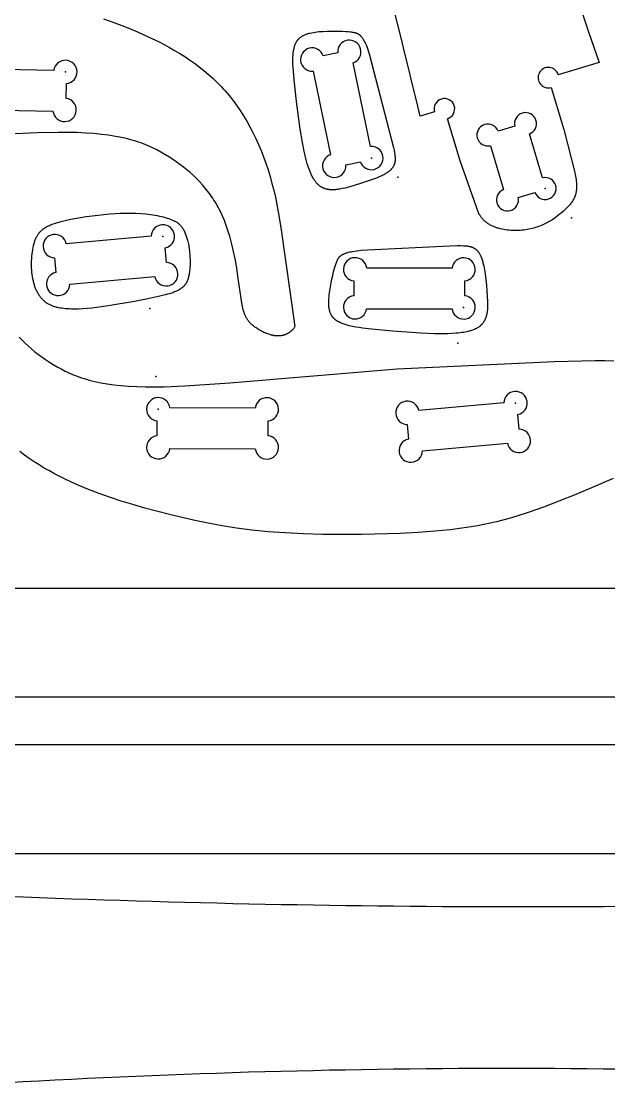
# Model space of a CAD drawing. Extents: x 1.1 to 47.1, y 0.9 to 47.1.
# Drawn here: x 25.9 to 36.73, y 1.17 to 20.75 of the extents above; entities that cross this region are included whole.
import ezdxf

# ---------------------------------------------------------------- set-up
doc = ezdxf.new("R2010")
doc.units = 0
doc.layers.add('DEFAULT', color=7, linetype='CONTINUOUS')
doc.layers.add('LAYER_05', color=7, linetype='CONTINUOUS')

msp = doc.modelspace()

# ---------------------------------------------------------------- linework, layer by layer
at = {"layer": 'DEFAULT'}
for points in [[(31.079, 38.185, 0.020088), (36.549, 19.989), (35.797, 19.763, 2.416438), (35.67, 19.527), (35.903, 18.755), (36.101, 17.962), (36.109, 17.927), (36.115, 17.894), (36.12, 17.862), (36.125, 17.832), (36.128, 17.802), (36.131, 17.774), (36.133, 17.747), (36.134, 17.721), (36.134, 17.697), (36.133, 17.673), (36.133, 17.661), (36.132, 17.65), (36.131, 17.639), (36.13, 17.628), (36.128, 17.618), (36.127, 17.607), (36.125, 17.597), (36.123, 17.587), (36.121, 17.577), (36.119, 17.567), (36.116, 17.558), (36.114, 17.549), (36.111, 17.539), (36.108, 17.53), (36.105, 17.522), (36.101, 17.513), (36.098, 17.504), (36.094, 17.496), (36.09, 17.488), (36.086, 17.479), (36.082, 17.471), (36.078, 17.463), (36.074, 17.455), (36.069, 17.448), (36.064, 17.44), (36.059, 17.432), (36.049, 17.417), (36.038, 17.403), (36.027, 17.388), (36.015, 17.374), (36.003, 17.359), (35.99, 17.345), (35.977, 17.331), (35.948, 17.302), (35.918, 17.273), (35.887, 17.243), (35.853, 17.213), (35.817, 17.184), (35.78, 17.154), (35.74, 17.125), (35.72, 17.111), (35.699, 17.097), (35.677, 17.083), (35.655, 17.07), (35.633, 17.056), (35.61, 17.043), (35.586, 17.031), (35.562, 17.018), (35.537, 17.007), (35.512, 16.995), (35.486, 16.984), (35.459, 16.974), (35.432, 16.964), (35.405, 16.954), (35.376, 16.945), (35.347, 16.937), (35.318, 16.929), (35.288, 16.922), (35.257, 16.916), (35.226, 16.91), (35.194, 16.905), (35.162, 16.901), (35.129, 16.897), (35.096, 16.894), (35.062, 16.892), (35.029, 16.891), (34.995, 16.891), (34.961, 16.892), (34.927, 16.893), (34.893, 16.896), (34.859, 16.9), (34.825, 16.904), (34.792, 16.909), (34.759, 16.916), (34.727, 16.924), (34.711, 16.928), (34.695, 16.932), (34.679, 16.937), (34.664, 16.942), (34.648, 16.947), (34.633, 16.953), (34.618, 16.959), (34.603, 16.965), (34.589, 16.971), (34.575, 16.978), (34.56, 16.985), (34.546, 16.993), (34.533, 17), (34.519, 17.008), (34.506, 17.017), (34.493, 17.025), (34.481, 17.034), (34.469, 17.043), (34.457, 17.053), (34.445, 17.063), (34.434, 17.073), (34.423, 17.084), (34.412, 17.094), (34.402, 17.106), (34.392, 17.117), (34.382, 17.129), (34.373, 17.141), (34.365, 17.154), (34.356, 17.167), (34.352, 17.174), (34.348, 17.18), (34.344, 17.187), (34.341, 17.194), (34.337, 17.201), (34.334, 17.208), (34.33, 17.215), (34.327, 17.222), (34.324, 17.23), (34.321, 17.237), (33.988, 18.177), (33.755, 18.951, 2.411993), (33.518, 19.078), (33.253, 18.998, 0.029534), (27.759, 37.187)], [(25.349, 4.636, 0.020088), (44.349, 4.611)], [(44.344, 1.169, 0.029534), (25.344, 1.169)]]:
    msp.add_lwpolyline(points, format="xyb", dxfattribs=at)
for points in [[(27.417, 20.791), (27.629, 20.716), (27.838, 20.636), (28.043, 20.552), (28.244, 20.462), (28.442, 20.367), (28.539, 20.317), (28.635, 20.265), (28.73, 20.212), (28.823, 20.156), (28.915, 20.098), (29.006, 20.038), (29.094, 19.976), (29.181, 19.911), (29.267, 19.843), (29.35, 19.773), (29.431, 19.701), (29.51, 19.625), (29.587, 19.546), (29.625, 19.505), (29.662, 19.464), (29.698, 19.422), (29.734, 19.379), (29.804, 19.291), (29.871, 19.199), (29.936, 19.105), (29.999, 19.007), (30.059, 18.907), (30.116, 18.804), (30.171, 18.698), (30.224, 18.59), (30.274, 18.479), (30.322, 18.365), (30.367, 18.249), (30.41, 18.13), (30.45, 18.009), (30.487, 17.886), (30.522, 17.761), (30.555, 17.634), (30.585, 17.504), (30.639, 17.234), (30.689, 16.947), (30.947, 15.123), (30.938, 15.11), (30.929, 15.098), (30.92, 15.086), (30.911, 15.075), (30.901, 15.064), (30.891, 15.054), (30.886, 15.049), (30.881, 15.044), (30.876, 15.039), (30.871, 15.035), (30.866, 15.03), (30.861, 15.026), (30.856, 15.022), (30.851, 15.018), (30.846, 15.014), (30.84, 15.01), (30.835, 15.007), (30.83, 15.003), (30.824, 15), (30.819, 14.997), (30.814, 14.994), (30.808, 14.991), (30.803, 14.988), (30.797, 14.985), (30.792, 14.982), (30.786, 14.98), (30.781, 14.977), (30.775, 14.975), (30.77, 14.973), (30.764, 14.971), (30.758, 14.969), (30.753, 14.967), (30.747, 14.965), (30.741, 14.963), (30.73, 14.96), (30.718, 14.957), (30.707, 14.955), (30.695, 14.953), (30.684, 14.952), (30.672, 14.95), (30.66, 14.949), (30.649, 14.949), (30.637, 14.949), (30.625, 14.949), (30.613, 14.949), (30.602, 14.95), (30.59, 14.951), (30.578, 14.953), (30.566, 14.954), (30.555, 14.956), (30.543, 14.958), (30.531, 14.961), (30.52, 14.963), (30.508, 14.966), (30.496, 14.969), (30.485, 14.973), (30.462, 14.98), (30.44, 14.988), (30.417, 14.996), (30.396, 15.006), (30.374, 15.015), (30.353, 15.025), (30.333, 15.036), (30.313, 15.047), (30.294, 15.057), (30.276, 15.069), (30.258, 15.08), (30.241, 15.091), (30.225, 15.102), (30.209, 15.113), (30.194, 15.124), (30.18, 15.135), (30.167, 15.147), (30.154, 15.158), (30.141, 15.169), (30.13, 15.181), (30.119, 15.192), (30.108, 15.204), (30.098, 15.216), (30.089, 15.227), (30.08, 15.239), (30.071, 15.252), (30.063, 15.264), (30.056, 15.276), (30.049, 15.289), (30.042, 15.302), (30.035, 15.315), (30.029, 15.328), (30.024, 15.342), (30.018, 15.355), (30.013, 15.369), (30.008, 15.384), (30.004, 15.398), (29.999, 15.413), (29.995, 15.428), (29.987, 15.46), (29.98, 15.492), (29.967, 15.562), (29.954, 15.638), (29.903, 16.009), (29.867, 16.241), (29.844, 16.369), (29.816, 16.504), (29.784, 16.643), (29.765, 16.715), (29.745, 16.786), (29.723, 16.858), (29.7, 16.931), (29.674, 17.003), (29.646, 17.074), (29.617, 17.146), (29.585, 17.216), (29.55, 17.286), (29.532, 17.32), (29.513, 17.354), (29.494, 17.387), (29.474, 17.421), (29.453, 17.454), (29.432, 17.486), (29.41, 17.518), (29.388, 17.55), (29.341, 17.613), (29.292, 17.674), (29.241, 17.734), (29.187, 17.792), (29.132, 17.849), (29.074, 17.904), (29.015, 17.958), (28.954, 18.011), (28.891, 18.062), (28.826, 18.111), (28.759, 18.159), (28.691, 18.206), (28.622, 18.252), (28.55, 18.295), (28.477, 18.338), (28.401, 18.378), (28.362, 18.398), (28.323, 18.417), (28.282, 18.436), (28.24, 18.454), (28.197, 18.471), (28.153, 18.488), (28.108, 18.505), (28.062, 18.521), (28.014, 18.536), (27.965, 18.551), (27.914, 18.565), (27.862, 18.579), (27.809, 18.592), (27.753, 18.604), (27.637, 18.627), (27.513, 18.647), (27.382, 18.663), (27.241, 18.677), (27.092, 18.688), (26.933, 18.695), (26.764, 18.699), (26.585, 18.699), (26.205, 18.692), (25.377, 18.653)], [(25.864, 14.929), (25.918, 14.872), (25.975, 14.816), (26.034, 14.762), (26.094, 14.709), (26.156, 14.658), (26.22, 14.608), (26.286, 14.559), (26.353, 14.512), (26.422, 14.467), (26.493, 14.423), (26.565, 14.381), (26.639, 14.34), (26.715, 14.301), (26.755, 14.282), (26.795, 14.263), (26.836, 14.245), (26.878, 14.228), (26.921, 14.211), (26.966, 14.195), (27.011, 14.179), (27.058, 14.164), (27.106, 14.15), (27.155, 14.136), (27.206, 14.122), (27.258, 14.11), (27.312, 14.098), (27.368, 14.087), (27.484, 14.066), (27.608, 14.049), (27.74, 14.035), (27.881, 14.024), (28.03, 14.016), (28.19, 14.012), (28.359, 14.011), (28.537, 14.014), (28.918, 14.028), (29.744, 14.083), (32.828, 14.342), (35.724, 14.476), (36.479, 14.496), (36.654, 14.495), (36.821, 14.491)], [(36.81, 12.324), (36.454, 12.166), (36.121, 12.025), (35.811, 11.902), (35.524, 11.794), (35.26, 11.701), (35.014, 11.621), (34.895, 11.586), (34.778, 11.554), (34.661, 11.524), (34.545, 11.497), (34.429, 11.472), (34.311, 11.45), (34.19, 11.429), (34.067, 11.41), (33.807, 11.378), (33.525, 11.351), (33.216, 11.328), (32.884, 11.31), (32.178, 11.289), (31.456, 11.291), (31.105, 11.301), (30.768, 11.318), (30.451, 11.342), (30.153, 11.373), (29.871, 11.409), (29.603, 11.451), (29.348, 11.497), (29.103, 11.547), (28.634, 11.657), (28.182, 11.776), (27.962, 11.84), (27.745, 11.907), (27.531, 11.978), (27.321, 12.054), (27.114, 12.134), (26.911, 12.22), (26.712, 12.311), (26.614, 12.359), (26.517, 12.409), (26.421, 12.461), (26.327, 12.515), (26.234, 12.571), (26.142, 12.63), (26.052, 12.69), (25.964, 12.754), (25.878, 12.819)], [(36.843, 10.296), (24.459, 10.296)], [(24.459, 8.296), (36.843, 8.296)], [(37.014, 7.412), (24.629, 7.412)], [(24.629, 5.412), (37.013, 5.412)]]:
    msp.add_lwpolyline(points, dxfattribs=at)
for points in [[(31.891, 20.559), (31.929, 20.556), (31.966, 20.553), (31.984, 20.551), (32.003, 20.548), (32.021, 20.545), (32.04, 20.541), (32.054, 20.538), (32.061, 20.536), (32.067, 20.534), (32.074, 20.532), (32.081, 20.53), (32.088, 20.528), (32.091, 20.526), (32.095, 20.525), (32.099, 20.523), (32.103, 20.521), (32.108, 20.519), (32.112, 20.516), (32.116, 20.514), (32.12, 20.511), (32.125, 20.508), (32.129, 20.505), (32.132, 20.502), (32.136, 20.499), (32.14, 20.496), (32.144, 20.493), (32.147, 20.489), (32.151, 20.486), (32.157, 20.479), (32.162, 20.474), (32.166, 20.469), (32.174, 20.459), (32.182, 20.449), (32.19, 20.438), (32.197, 20.427), (32.204, 20.416), (32.211, 20.405), (32.217, 20.394), (32.224, 20.383), (32.23, 20.371), (32.241, 20.348), (32.252, 20.324), (32.262, 20.3), (32.276, 20.263), (32.29, 20.225), (32.302, 20.187), (32.314, 20.149), (32.346, 20.033), (32.728, 18.564), (32.761, 18.424), (32.773, 18.37), (32.782, 18.316), (32.786, 18.293), (32.789, 18.27), (32.791, 18.25), (32.792, 18.24), (32.792, 18.23), (32.793, 18.22), (32.793, 18.21), (32.793, 18.2), (32.792, 18.19), (32.792, 18.183), (32.791, 18.176), (32.79, 18.169), (32.789, 18.162), (32.788, 18.155), (32.787, 18.148), (32.785, 18.141), (32.784, 18.135), (32.782, 18.128), (32.78, 18.121), (32.778, 18.114), (32.775, 18.108), (32.773, 18.101), (32.77, 18.095), (32.767, 18.089), (32.764, 18.082), (32.76, 18.075), (32.756, 18.068), (32.752, 18.061), (32.747, 18.055), (32.743, 18.048), (32.738, 18.042), (32.733, 18.035), (32.727, 18.029), (32.722, 18.023), (32.717, 18.017), (32.711, 18.011), (32.705, 18.006), (32.699, 18), (32.693, 17.995), (32.687, 17.99), (32.681, 17.985), (32.668, 17.975), (32.656, 17.965), (32.642, 17.956), (32.629, 17.947), (32.613, 17.938), (32.597, 17.928), (32.581, 17.919), (32.564, 17.91), (32.548, 17.902), (32.531, 17.894), (32.497, 17.879), (32.463, 17.864), (32.428, 17.851), (32.358, 17.825), (32.153, 17.756), (32.055, 17.726), (31.957, 17.698), (31.867, 17.675), (31.821, 17.665), (31.776, 17.656), (31.755, 17.652), (31.734, 17.649), (31.714, 17.647), (31.693, 17.644), (31.679, 17.643), (31.666, 17.642), (31.652, 17.642), (31.638, 17.642), (31.625, 17.642), (31.611, 17.642), (31.597, 17.643), (31.584, 17.644), (31.574, 17.645), (31.565, 17.646), (31.556, 17.648), (31.547, 17.649), (31.538, 17.651), (31.529, 17.653), (31.52, 17.656), (31.511, 17.658), (31.502, 17.661), (31.493, 17.664), (31.484, 17.667), (31.476, 17.67), (31.467, 17.674), (31.459, 17.678), (31.451, 17.682), (31.443, 17.686), (31.438, 17.689), (31.433, 17.692), (31.428, 17.695), (31.423, 17.698), (31.414, 17.704), (31.404, 17.711), (31.396, 17.718), (31.387, 17.725), (31.378, 17.733), (31.37, 17.741), (31.362, 17.749), (31.354, 17.757), (31.346, 17.766), (31.339, 17.774), (31.331, 17.783), (31.324, 17.792), (31.317, 17.802), (31.311, 17.811), (31.301, 17.825), (31.292, 17.84), (31.283, 17.855), (31.274, 17.87), (31.266, 17.885), (31.258, 17.9), (31.244, 17.932), (31.231, 17.961), (31.219, 17.991), (31.208, 18.021), (31.197, 18.051), (31.185, 18.087), (31.174, 18.123), (31.154, 18.197), (31.134, 18.275), (31.117, 18.354), (31.085, 18.512), (31.044, 18.759), (30.974, 19.272), (30.931, 19.666), (30.917, 19.831), (30.912, 19.893), (30.909, 19.955), (30.908, 20.016), (30.908, 20.047), (30.909, 20.078), (30.911, 20.116), (30.912, 20.135), (30.914, 20.154), (30.916, 20.173), (30.919, 20.192), (30.922, 20.211), (30.925, 20.23), (30.929, 20.246), (30.933, 20.263), (30.937, 20.279), (30.939, 20.287), (30.942, 20.295), (30.944, 20.303), (30.947, 20.311), (30.95, 20.319), (30.953, 20.326), (30.956, 20.334), (30.96, 20.342), (30.964, 20.349), (30.967, 20.357), (30.973, 20.366), (30.975, 20.371), (30.978, 20.376), (30.981, 20.38), (30.984, 20.385), (30.987, 20.389), (30.991, 20.394), (30.994, 20.398), (30.997, 20.402), (31.001, 20.407), (31.004, 20.411), (31.008, 20.415), (31.011, 20.419), (31.015, 20.423), (31.019, 20.427), (31.023, 20.431), (31.027, 20.434), (31.031, 20.438), (31.035, 20.442), (31.039, 20.445), (31.043, 20.449), (31.052, 20.455), (31.061, 20.462), (31.07, 20.468), (31.079, 20.474), (31.088, 20.479), (31.094, 20.483), (31.1, 20.486), (31.113, 20.492), (31.126, 20.498), (31.138, 20.503), (31.151, 20.509), (31.165, 20.513), (31.178, 20.518), (31.191, 20.522), (31.207, 20.526), (31.223, 20.53), (31.255, 20.537), (31.287, 20.543), (31.319, 20.548), (31.356, 20.552), (31.393, 20.556), (31.468, 20.562), (31.542, 20.565), (31.617, 20.567), (31.686, 20.567), (31.754, 20.565), (31.823, 20.563)], [(28.112, 17.204), (28.201, 17.197), (28.287, 17.186), (28.329, 17.18), (28.37, 17.173), (28.409, 17.166), (28.448, 17.158), (28.485, 17.149), (28.521, 17.141), (28.556, 17.131), (28.589, 17.122), (28.62, 17.111), (28.649, 17.101), (28.677, 17.09), (28.69, 17.084), (28.703, 17.079), (28.715, 17.073), (28.726, 17.067), (28.737, 17.061), (28.748, 17.055), (28.758, 17.049), (28.768, 17.043), (28.777, 17.037), (28.786, 17.031), (28.795, 17.024), (28.803, 17.018), (28.811, 17.011), (28.818, 17.005), (28.825, 16.998), (28.832, 16.991), (28.839, 16.984), (28.845, 16.978), (28.851, 16.971), (28.856, 16.964), (28.862, 16.956), (28.867, 16.949), (28.872, 16.942), (28.877, 16.935), (28.881, 16.927), (28.886, 16.92), (28.89, 16.912), (28.894, 16.905), (28.902, 16.889), (28.909, 16.873), (28.917, 16.857), (28.93, 16.824), (28.937, 16.807), (28.944, 16.789), (28.95, 16.771), (28.956, 16.752), (28.962, 16.732), (28.967, 16.711), (28.973, 16.689), (28.978, 16.666), (28.983, 16.642), (28.988, 16.617), (28.992, 16.59), (28.996, 16.562), (29.003, 16.502), (29.009, 16.435), (29.011, 16.399), (29.013, 16.363), (29.014, 16.326), (29.014, 16.289), (29.013, 16.251), (29.012, 16.213), (29.009, 16.176), (29.005, 16.139), (29.003, 16.121), (29, 16.103), (28.997, 16.086), (28.993, 16.068), (28.99, 16.051), (28.985, 16.034), (28.981, 16.018), (28.976, 16.002), (28.97, 15.986), (28.968, 15.979), (28.965, 15.971), (28.962, 15.964), (28.958, 15.957), (28.955, 15.95), (28.952, 15.943), (28.948, 15.936), (28.945, 15.929), (28.941, 15.923), (28.937, 15.916), (28.933, 15.91), (28.929, 15.904), (28.925, 15.898), (28.92, 15.892), (28.916, 15.886), (28.911, 15.88), (28.907, 15.875), (28.902, 15.869), (28.897, 15.864), (28.892, 15.859), (28.886, 15.854), (28.881, 15.849), (28.876, 15.844), (28.87, 15.839), (28.864, 15.834), (28.858, 15.83), (28.852, 15.825), (28.846, 15.821), (28.84, 15.816), (28.834, 15.812), (28.827, 15.808), (28.821, 15.804), (28.807, 15.796), (28.792, 15.788), (28.778, 15.78), (28.762, 15.773), (28.746, 15.766), (28.729, 15.759), (28.712, 15.753), (28.694, 15.746), (28.676, 15.74), (28.637, 15.728), (28.596, 15.716), (28.552, 15.705), (28.456, 15.681), (28.235, 15.633), (27.989, 15.585), (27.503, 15.502), (27.298, 15.473), (27.206, 15.463), (27.12, 15.454), (27.04, 15.449), (26.964, 15.445), (26.891, 15.444), (26.821, 15.445), (26.787, 15.446), (26.753, 15.448), (26.719, 15.451), (26.686, 15.454), (26.654, 15.458), (26.622, 15.463), (26.591, 15.469), (26.576, 15.472), (26.561, 15.476), (26.546, 15.48), (26.531, 15.484), (26.517, 15.488), (26.503, 15.493), (26.488, 15.498), (26.474, 15.503), (26.461, 15.509), (26.447, 15.515), (26.434, 15.521), (26.421, 15.527), (26.408, 15.534), (26.395, 15.542), (26.383, 15.549), (26.371, 15.557), (26.359, 15.565), (26.347, 15.574), (26.336, 15.583), (26.325, 15.593), (26.314, 15.603), (26.303, 15.613), (26.293, 15.624), (26.282, 15.635), (26.273, 15.646), (26.263, 15.658), (26.254, 15.67), (26.245, 15.682), (26.236, 15.695), (26.227, 15.708), (26.219, 15.722), (26.211, 15.736), (26.203, 15.75), (26.195, 15.765), (26.188, 15.78), (26.181, 15.795), (26.174, 15.81), (26.168, 15.826), (26.162, 15.843), (26.156, 15.859), (26.15, 15.876), (26.145, 15.893), (26.14, 15.911), (26.135, 15.928), (26.13, 15.947), (26.126, 15.965), (26.118, 16.003), (26.111, 16.042), (26.106, 16.081), (26.101, 16.122), (26.098, 16.164), (26.095, 16.206), (26.094, 16.249), (26.094, 16.292), (26.095, 16.334), (26.097, 16.377), (26.1, 16.419), (26.104, 16.46), (26.109, 16.501), (26.115, 16.541), (26.122, 16.579), (26.13, 16.616), (26.135, 16.634), (26.14, 16.652), (26.145, 16.669), (26.15, 16.686), (26.155, 16.702), (26.161, 16.717), (26.167, 16.733), (26.173, 16.747), (26.18, 16.762), (26.187, 16.775), (26.194, 16.789), (26.202, 16.802), (26.209, 16.814), (26.218, 16.827), (26.222, 16.833), (26.226, 16.839), (26.231, 16.844), (26.235, 16.85), (26.24, 16.856), (26.245, 16.861), (26.25, 16.867), (26.255, 16.872), (26.26, 16.877), (26.265, 16.882), (26.27, 16.888), (26.275, 16.893), (26.281, 16.898), (26.286, 16.902), (26.298, 16.912), (26.31, 16.921), (26.322, 16.93), (26.335, 16.939), (26.349, 16.948), (26.363, 16.956), (26.377, 16.964), (26.392, 16.972), (26.408, 16.979), (26.424, 16.987), (26.441, 16.994), (26.458, 17.001), (26.476, 17.008), (26.513, 17.022), (26.553, 17.035), (26.595, 17.048), (26.64, 17.06), (26.686, 17.071), (26.784, 17.094), (26.887, 17.114), (26.993, 17.132), (27.102, 17.149), (27.321, 17.177), (27.532, 17.197), (27.634, 17.204), (27.734, 17.209), (27.832, 17.212), (27.927, 17.212), (28.02, 17.21)], [(31.677, 16.197), (31.687, 16.233), (31.698, 16.269), (31.704, 16.287), (31.71, 16.304), (31.717, 16.322), (31.724, 16.339), (31.73, 16.352), (31.733, 16.358), (31.736, 16.365), (31.74, 16.371), (31.743, 16.377), (31.747, 16.383), (31.749, 16.386), (31.751, 16.389), (31.754, 16.393), (31.757, 16.397), (31.76, 16.401), (31.763, 16.405), (31.767, 16.408), (31.77, 16.412), (31.774, 16.415), (31.777, 16.418), (31.781, 16.422), (31.785, 16.425), (31.789, 16.428), (31.793, 16.431), (31.797, 16.433), (31.801, 16.436), (31.809, 16.441), (31.815, 16.445), (31.821, 16.448), (31.832, 16.454), (31.844, 16.459), (31.856, 16.465), (31.868, 16.47), (31.88, 16.474), (31.892, 16.479), (31.905, 16.483), (31.917, 16.487), (31.929, 16.49), (31.955, 16.497), (31.98, 16.502), (32.006, 16.507), (32.045, 16.514), (32.085, 16.519), (32.124, 16.524), (32.164, 16.527), (32.284, 16.535), (33.8, 16.61), (33.944, 16.613), (33.999, 16.613), (34.054, 16.612), (34.077, 16.61), (34.1, 16.609), (34.12, 16.607), (34.13, 16.605), (34.14, 16.604), (34.15, 16.602), (34.16, 16.6), (34.17, 16.598), (34.18, 16.596), (34.186, 16.594), (34.193, 16.592), (34.2, 16.589), (34.206, 16.587), (34.213, 16.585), (34.219, 16.582), (34.226, 16.579), (34.232, 16.576), (34.238, 16.573), (34.244, 16.569), (34.25, 16.566), (34.256, 16.562), (34.262, 16.559), (34.268, 16.555), (34.273, 16.55), (34.279, 16.546), (34.285, 16.541), (34.291, 16.535), (34.297, 16.53), (34.303, 16.524), (34.308, 16.518), (34.314, 16.512), (34.319, 16.506), (34.324, 16.499), (34.328, 16.493), (34.333, 16.486), (34.338, 16.48), (34.342, 16.473), (34.346, 16.466), (34.35, 16.459), (34.354, 16.452), (34.358, 16.445), (34.365, 16.431), (34.372, 16.416), (34.378, 16.401), (34.384, 16.386), (34.39, 16.369), (34.396, 16.351), (34.401, 16.333), (34.407, 16.316), (34.411, 16.298), (34.416, 16.28), (34.424, 16.243), (34.431, 16.207), (34.437, 16.17), (34.448, 16.096), (34.473, 15.881), (34.483, 15.78), (34.49, 15.678), (34.495, 15.585), (34.495, 15.538), (34.495, 15.491), (34.494, 15.471), (34.493, 15.45), (34.491, 15.429), (34.489, 15.408), (34.487, 15.395), (34.485, 15.381), (34.483, 15.368), (34.481, 15.354), (34.478, 15.341), (34.475, 15.327), (34.471, 15.314), (34.467, 15.301), (34.464, 15.292), (34.461, 15.283), (34.458, 15.275), (34.454, 15.266), (34.451, 15.258), (34.447, 15.249), (34.443, 15.241), (34.439, 15.233), (34.434, 15.224), (34.429, 15.216), (34.425, 15.209), (34.42, 15.201), (34.414, 15.193), (34.409, 15.186), (34.403, 15.179), (34.397, 15.172), (34.393, 15.167), (34.39, 15.163), (34.386, 15.159), (34.382, 15.155), (34.374, 15.147), (34.365, 15.139), (34.356, 15.132), (34.347, 15.125), (34.338, 15.118), (34.329, 15.112), (34.319, 15.105), (34.31, 15.099), (34.3, 15.093), (34.29, 15.088), (34.279, 15.083), (34.269, 15.077), (34.259, 15.073), (34.248, 15.068), (34.232, 15.061), (34.216, 15.055), (34.2, 15.05), (34.183, 15.044), (34.166, 15.04), (34.15, 15.035), (34.116, 15.027), (34.085, 15.02), (34.053, 15.015), (34.022, 15.01), (33.99, 15.006), (33.952, 15.001), (33.914, 14.998), (33.838, 14.993), (33.758, 14.99), (33.677, 14.989), (33.516, 14.99), (33.265, 15), (32.749, 15.037), (32.355, 15.075), (32.19, 15.094), (32.129, 15.103), (32.068, 15.113), (32.007, 15.124), (31.977, 15.13), (31.947, 15.137), (31.91, 15.147), (31.892, 15.152), (31.873, 15.158), (31.855, 15.164), (31.837, 15.17), (31.819, 15.177), (31.801, 15.184), (31.786, 15.191), (31.771, 15.198), (31.756, 15.206), (31.748, 15.21), (31.741, 15.214), (31.734, 15.218), (31.727, 15.222), (31.72, 15.227), (31.713, 15.231), (31.706, 15.236), (31.699, 15.241), (31.692, 15.246), (31.686, 15.251), (31.678, 15.259), (31.674, 15.262), (31.67, 15.266), (31.666, 15.27), (31.662, 15.274), (31.658, 15.278), (31.654, 15.282), (31.651, 15.286), (31.647, 15.29), (31.644, 15.294), (31.64, 15.298), (31.637, 15.303), (31.634, 15.307), (31.631, 15.312), (31.628, 15.316), (31.625, 15.321), (31.622, 15.325), (31.619, 15.33), (31.616, 15.335), (31.614, 15.34), (31.611, 15.344), (31.606, 15.354), (31.602, 15.364), (31.598, 15.374), (31.594, 15.384), (31.59, 15.395), (31.588, 15.401), (31.586, 15.408), (31.583, 15.422), (31.58, 15.435), (31.577, 15.449), (31.575, 15.463), (31.573, 15.476), (31.571, 15.49), (31.57, 15.504), (31.569, 15.521), (31.569, 15.537), (31.568, 15.57), (31.569, 15.602), (31.571, 15.635), (31.574, 15.672), (31.577, 15.709), (31.587, 15.783), (31.599, 15.857), (31.613, 15.93), (31.627, 15.997), (31.642, 16.064), (31.659, 16.131)]]:
    msp.add_lwpolyline(points, close=True, dxfattribs=at)
for points in [[(32.016, 19.981, 2.065038), (31.734, 20.166), (31.467, 20.11, 2.065038), (31.282, 19.828), (31.602, 18.288, 2.065038), (31.884, 18.103), (32.151, 18.159, 2.065038), (32.336, 18.441)], [(26.488, 19.093, 2.065038), (26.731, 19.327), (26.737, 19.6, 2.065038), (26.503, 19.843), (24.93, 19.873, 2.065038), (24.687, 19.64), (24.682, 19.367, 2.065038), (24.916, 19.124)], [(35.509, 17.862), (35.265, 18.672, 2.2179), (34.997, 18.815), (34.69, 18.722, 2.2179), (34.547, 18.455), (34.791, 17.645, 2.2179), (35.059, 17.502), (35.366, 17.595, 2.2179)], [(26.731, 16.649, 2.065038), (26.515, 16.39), (26.539, 16.118, 2.065038), (26.798, 15.902), (28.364, 16.042, 2.065038), (28.581, 16.301), (28.556, 16.572, 2.065038), (28.298, 16.789)], [(32.268, 16.201, 2.065038), (32.029, 15.963), (32.029, 15.69, 2.065038), (32.267, 15.451), (33.84, 15.45, 2.065038), (34.079, 15.689), (34.079, 15.962, 2.065038), (33.841, 16.2)], [(33.228, 13.577, 2.065038), (33.012, 13.319), (33.036, 13.047, 2.065038), (33.295, 12.83), (34.861, 12.971, 2.065038), (35.078, 13.229), (35.054, 13.501, 2.065038), (34.795, 13.718)], [(28.642, 13.622, 2.065038), (28.403, 13.384), (28.403, 13.111, 2.065038), (28.641, 12.872), (30.214, 12.871, 2.065038), (30.453, 13.109), (30.453, 13.382, 2.065038), (30.214, 13.621)]]:
    msp.add_lwpolyline(points, format="xyb", close=True, dxfattribs=at)
at = {"layer": 'LAYER_05'}
for p in [(26.716, 19.814), (32.355, 18.227), (32.841, 17.875), (35.556, 17.665), (36.04, 17.127), (28.512, 16.783), (34.054, 15.475), (28.27, 15.452), (33.948, 14.815), (28.383, 14.204), (35.01, 13.712), (28.428, 13.597)]:
    msp.add_point(p, dxfattribs=at)

doc.saveas('drawing.dxf')
